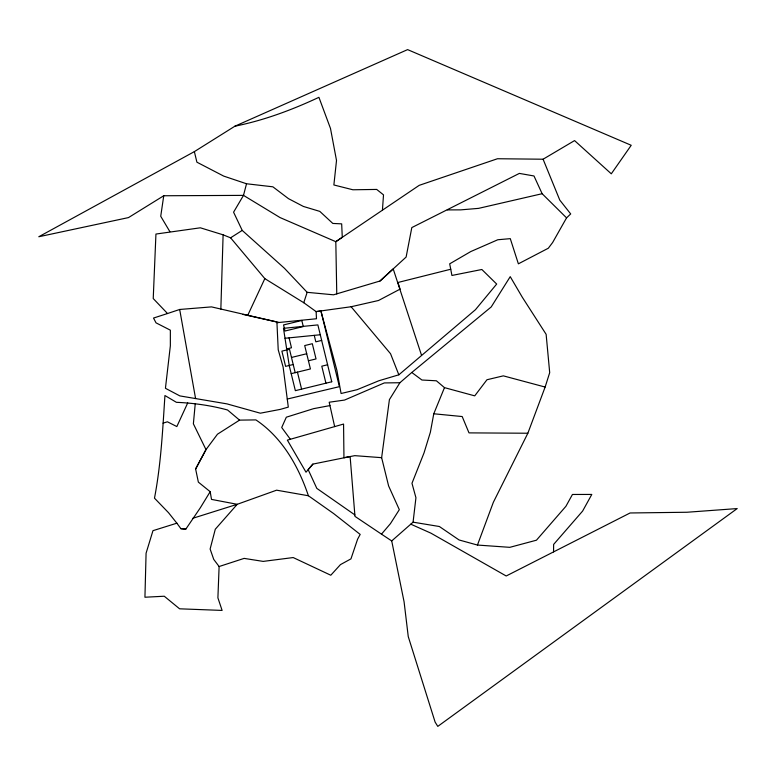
<?xml version="1.0" encoding="UTF-8"?>
<svg xmlns="http://www.w3.org/2000/svg" width="776" height="776" viewBox="0 0 776 776"><rect width="100%" height="100%" fill="white"/><g stroke="black" fill="none" stroke-linecap="round" stroke-linejoin="round"><path stroke-width="1.16" d="M553.55 551.901L553.637 544.413L582.611 511.083L591.797 494.438L572.445 494.467L565.927 506.282L536.449 540.203L509.813 547.332L477.453 545.053L459.101 539.98L439.361 526.506L413.075 522.17L391.715 540.93L404.083 601.817L408.254 636.601L435.123 722.107L437.79 726.385L737.2 508.571L687.002 512.247L630.083 512.975L506.195 575.986L430.923 533.16L410.795 524.178M220.85 309.129L223.11 234.827L200.344 227.804L155.937 234.051L153.231 298.556L167.529 313.523L179.683 309.469L211.489 306.889L276.906 321.972L278.215 349.763L283.104 366.97L288.303 407.109L280.272 409.389L260.309 413.201L226.961 403.879L179.857 395.905L165.434 388.291L170.351 345.844L170.361 330.178L156.024 322.845L153.522 318.053L167.529 313.523M219.113 566.528L217.901 597.85L222.111 610.421L179.595 608.811L164.269 596.23L144.937 597.229L146.082 553.21L152.969 530.668L176.86 523.189L180.895 528.679L185.842 529.096L200.353 507.747L210.18 491.693L198.355 482.119L195.62 468.985L205.989 449.614L217.484 434.191L239.561 420.126L255.886 419.903C282.134 437.383 298.537 466.405 308.392 495.748L333.583 513.518L360.18 534.422L357.6 539.184L350.956 558.875L340.451 564.618L330.789 575.229L293.192 557.556L263.171 561.397L244.13 558.39L219.113 566.528L213.739 559.399L210.121 549.03L215.291 529.232L237.233 504.303L276.605 490.18L308.392 495.748M239.561 420.126L227.552 409.99C210.868 405.441 193.661 403.064 176.404 402.317L164.939 395.527C162.669 429.855 160.991 464.3 154.482 498.163L168.508 512.684L176.86 523.189M382.452 209.898L383.509 194.863L376.69 189.431L352.876 189.771L333.874 184.969L336.512 160.477L330.489 128.447L318.917 97.32C292.067 109.891 263.995 120.358 234.905 126.197L194.359 151.63L38.8 236.748L128.496 217.59L163.746 195.756L243.499 195.377L280.029 217.561L335.814 241.685L419.215 185.338L497.484 158.74L543.093 159.216L574.57 140.592L611.294 173.814L631.218 145.287L407.604 49.615L234.905 126.197M195.222 403.918L193.379 423.812L205.989 449.614L195.62 468.985M413.075 522.17L415.936 497.736L411.978 483.283L424.035 452.883L430.36 432.28L433.774 413.773L444.473 387.631L436.403 380.793L421.931 380.017L411.794 372.48L399.902 382.733L389.406 399.63L381.637 457.675L388.611 485.941L399.32 509.677L390.425 523.664L381.482 534.15L354.971 516.37L350.121 456.56L312.864 464.106L306.016 472.206L287.363 440.128L343.564 424.055L343.952 457.733L354.787 455.657L381.637 457.675M163.746 195.756L160.729 216.271L169.886 231.665M336.765 293.939L335.814 241.685L342.274 237.272L341.673 223.866L332.807 223.439L319.819 211.392L303.387 206.445L288.488 198.656L272.871 186.812L246.525 183.766L243.499 195.377L233.576 212.188L242.219 230.404L284.452 268.292L307.16 292.329L333.535 294.812L380.017 281.009L406.12 257.05L411.813 227.581L519.357 173.407L533.985 175.968L542.133 193.709L566.558 217.872L552.638 242.51L548.312 248.233L518.378 263.83L510.288 238.649L497.794 239.755L470.799 251.55L449.692 263.83L451.923 275.461L481.857 269.495L496.679 284.055L475.455 309.702L398.845 374.808L378.882 380.754L357.125 389.678L341.081 393.51L336.891 370.356L320.915 310.953L316.123 311.603L303.755 302.718L264.829 278.623L230.588 237.815L223.11 234.827M477.453 545.053L493.342 502.315L527.855 433.231L545.13 387.049L549.699 372.674L546.129 334.32L522.316 297.256L510.23 276.654L491.218 306.947L411.794 372.48M303.755 302.718L307.16 292.329M187.714 402.938L176.831 426.567L167.412 421.795L163.047 423.153M242.966 314.396L247.689 315.444L264.829 278.623M312.864 464.106L308.179 469.655L316.812 488.376L354.855 514.895M566.558 217.872L570.7 213.943L559.787 200.111L543.093 159.216M380.017 281.009L393.199 268.903L421.465 355.078M230.588 237.815L242.219 230.404M192.875 518.261L237.233 504.303L211.518 499.404L210.18 491.693M450.778 269.224L397.933 282.483L400.086 289.128L378.513 300.496L351.121 306.743L316.123 311.603L316.482 318.752L276.945 322.69M286.664 348.957L291.485 347.784L289.07 337.861M321.662 340.412L315.832 341.838L314.251 335.358M291.485 357.455L306.704 353.74M293.212 364.507L285.597 366.359L281.882 351.14L289.487 349.287L295.2 372.674M308.421 360.782L316.036 358.929L312.311 343.71L304.706 345.572L310.419 368.959L291.194 373.654M327.608 364.759L321.788 366.185L325.939 383.189M287.256 399.048L339.403 386.661L320.915 310.953M542.133 193.709L478.579 208.366L460.653 209.869L447.277 209.908M329.945 405.586L313.582 408.661L286.325 417.197L281.707 427.508L290.36 439.274M285.015 338.268L320.275 334.757M399.902 382.733L384.324 382.927L344.544 400.067L329.189 402.23L334.66 426.606M527.855 433.231L468.995 432.882L462.186 416.547L433.774 413.773M180.895 528.679L185.842 529.096M247.689 315.444L279.04 322.476M545.13 387.049L503.323 375.856L486.969 379.745L474.728 395.857L444.473 387.631M246.525 183.766L223.731 176.113L196.91 162.194L194.359 151.63M381.482 534.15L391.715 540.93M351.121 306.743L390.551 353.74L398.845 374.808M297.441 372.131L301.592 389.145M179.683 309.469L195.581 398.563M301.806 320.478L283.541 324.94L285.025 331.022L303.29 326.56L301.806 320.478M331.759 381.773L295.355 390.667L289.254 365.709L283.483 328.335L317.869 324.911L331.759 381.773"/></g></svg>
